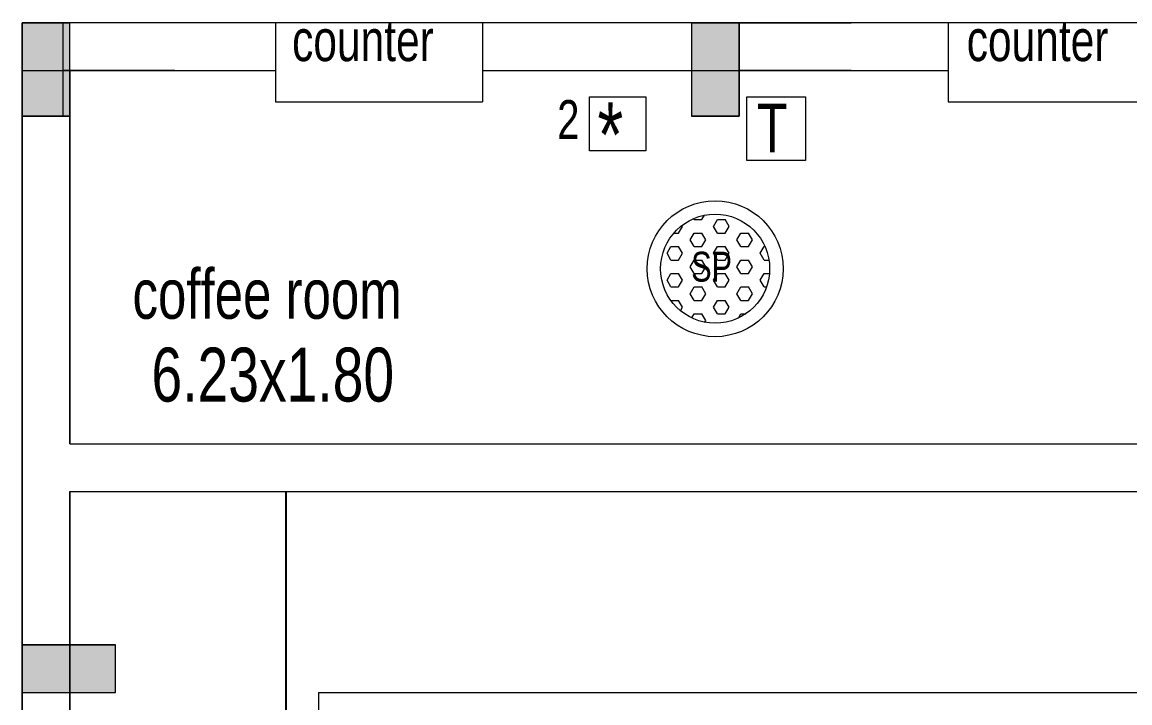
# Model space of a CAD drawing. Header units: metres. Extents: x 191982 to 427160, y -8904 to 80370.
# Drawn here: x 327170 to 332515, y 54762 to 58045 of the extents above; entities that cross this region are included whole.
import ezdxf

# ---------------------------------------------------------------- set-up
doc = ezdxf.new("R2010")
doc.units = ezdxf.units.M
doc.header["$LTSCALE"] = 700
doc.header["$MEASUREMENT"] = 0
doc.header["$PDMODE"] = 32
doc.layers.get('0').update_dxf_attribs({"lineweight": 9})
doc.layers.get('Defpoints').update_dxf_attribs({"lineweight": 9})
for name, color, linetype, lineweight in [('elevations', 22, 'Continuous', 9), ('MAIN GATE', 7, 'Continuous', 9), ('NEW PLANS', 7, 'Continuous', 9)]:
    doc.layers.add(name, color=color, linetype=linetype, lineweight=lineweight)
doc.styles.get("Standard").update_dxf_attribs({"font": 'swisscl.ttf'})
doc.dimstyles.get("Standard").update_dxf_attribs({"dimtxt": 0.23, "dimasz": 0.23, "dimexe": 0.05, "dimexo": 0.05, "dimgap": 0.06, "dimtad": 0, "dimzin": 0, "dimdsep": 46, "dimtxsty": 'Standard', "dimcen": 0, "dimse1": 1, "dimse2": 1, "dimadec": 0, "dimazin": 0, "dimtfac": 1, "dimtofl": 0, "dimtmove": 2, "dimatfit": 0, "dimfxl": 0.18, "dimtolj": 1, "dimtzin": 0, "dimarcsym": 0})

# ---------------------------------------------------------------- blocks, each defined once
blk = doc.blocks.new('*D39')
at = {"layer": 'Defpoints', "color": 0, "transparency": 16777216}
for p in [(328441.6804938497, 55781.69229437821), (331803.0762158217, 55781.69229437821), (331803.0762158217, 51811.69229437822)]:
    blk.add_point(p, dxfattribs=at)
at = {"layer": 'NEW PLANS', "color": 0, "lineweight": -2, "transparency": 16777216}
for p, q in [((328441.6804938497, 55781.46229437821), (328441.6804938497, 53797.20558730089)), ((328441.6804938497, 51811.92229437822), (328441.6804938497, 53796.17900145554))]:
    blk.add_line(p, q, dxfattribs=at)
at = {"layer": 'NEW PLANS', "color": 0, "transparency": 16777216}
for points in [[(328441.6421605164, 55781.46229437821), (328441.7188271831, 55781.46229437821), (328441.6804938497, 55781.69229437821)], [(328441.6421605164, 51811.92229437822), (328441.7188271831, 51811.92229437822), (328441.6804938497, 51811.69229437822)]]:
    blk.add_solid(points, dxfattribs=at)
at = {"layer": 'NEW PLANS', "color": 0, "transparency": 16777216, "insert": (328441.6804938497, 53796.69229437826), "char_height": 0.23, "attachment_point": 5, "rotation": 90}
blk.add_mtext('\\A1;3970.00', dxfattribs=at)
blk = doc.blocks.new('DAS')
at = {"layer": 'MAIN GATE'}
h = blk.add_hatch(dxfattribs=at)
h.set_pattern_fill('HEX', color=1, scale=0.3, style=0)
h.set_pattern_definition([(0, (0, 0), (0, 0.0649519053), [0.0375, -0.075]), (120, (0, 0), (-0.0562500000140011, -0.03247595265), [0.0375, -0.075]), (59.99999999999999, (0.0375, 0), (-0.0562500000140011, 0.03247595265), [0.0375, -0.075])])
h.paths.add_polyline_path([(-3163.778976376425, -2.19993948112133, 1), (-3163.253046591565, -2.19993948112133, 1)])
at = {"layer": 'MAIN GATE', "color": 5}
for radius in [0.3278908209049629, 0.2629648924297843]:
    blk.add_circle((-3163.516011483995, -2.19993948112133), radius, dxfattribs=at)
at = {"layer": 'NEW PLANS', "color": 7}
blk.add_text('SP', height=0.144, dxfattribs=at).set_placement((-3163.631402160362, -2.262059438114632))

msp = doc.modelspace()

# ---------------------------------------------------------------- hatches: boundary and pattern name
at = {"layer": 'NEW PLANS'}
for points in [[(327169.9035538616, 57811.69229437821), (327399.9035538616, 57811.69229437821), (327399.9035538616, 58041.69229437821), (327169.9035538616, 58041.69229437821)], [(330399.9035538616, 57811.69229437821), (330629.9035539212, 57811.69229437821), (330629.9035539212, 58041.69229437821), (330399.9035538616, 58041.69229437821)], [(327169.9035538616, 57811.69229437821), (327169.9035538616, 57591.69229437821), (327399.9035538616, 57591.69229437821), (327399.9035538616, 57811.69229437821)], [(330399.9035538616, 57811.69229437821), (330399.9035538616, 57591.69229437821), (330629.9035539212, 57591.69229437821), (330629.9035539212, 57811.69229437821)], [(327169.9035538616, 55041.69229437821), (327169.9035538616, 54811.69229437822), (327389.9035538616, 54811.69229437822), (327389.9035538616, 55041.69229437821)], [(327389.9035538616, 55041.69229437821), (327389.9035538616, 54811.69229437822), (327619.9035538616, 54811.69229437822), (327619.9035538616, 55041.69229437821)]]:
    msp.add_hatch(color=256, dxfattribs=at).paths.add_polyline_path(points)

# ---------------------------------------------------------------- linework, layer by layer
for points in [[(329907.1105777802, 57685.62121592429), (330179.9177190246, 57685.62121592429), (330179.9177190246, 57423.87855157223), (329907.1105777802, 57423.87855157223)], [(330666.9856801214, 57685.62121592429), (330949.5248009744, 57685.62121592429), (330949.5248009744, 57378.61261840016), (330666.9856801214, 57378.61261840016)]]:
    msp.add_lwpolyline(points, close=True)
at = {"layer": 'elevations'}
for q in [(333629.9035539212, 54811.69229437822), (328599.9035538616, 51811.69229437822)]:
    msp.add_line((328599.9035538616, 54811.69229437822), q, dxfattribs=at)
at = {"layer": 'NEW PLANS'}
for p, q in [((327169.9035538616, 51581.69229437844), (327169.9035538616, 58041.69229437821)), ((327169.9035538616, 58041.69229437821), (327399.9035538616, 58041.69229437821)), ((327169.9035538616, 58041.69229437821), (327399.9035538616, 58041.69229437821)), ((327169.9035538616, 58041.69229437821), (327169.9035538616, 50831.69229437822)), ((327399.9035538616, 58041.69229437844), (327366.592044312, 58041.69229437821)), ((327366.592044312, 58041.69229437821), (327366.592044312, 57591.69229437821)), ((327399.9035538616, 58041.69229437821), (327366.592044312, 58041.69229437821)), ((327366.592044312, 58041.69229437821), (327366.592044312, 57591.69229437821)), ((330399.9035538616, 58041.69229437821), (327383.2477991166, 58041.69229437844)), ((327399.9035538616, 56011.69229437822), (327399.9035538616, 58041.69229437821)), ((328391.5756764593, 58041.69229437821), (328391.5756764593, 57661.69229437844)), ((329391.5756764593, 58041.69229437821), (329391.5756764593, 57661.69229437821)), ((330399.9035538616, 58041.69229437821), (331169.9035538616, 58041.69229437821)), ((330399.9035538616, 58041.69229437821), (330399.9035538616, 57591.69229437821)), ((330399.9035538616, 58041.69229437821), (331169.9035538616, 58041.69229437821)), ((330399.9035538616, 58041.69229437821), (330399.9035538616, 57591.69229437821)), ((333629.9035539212, 58041.69229437821), (330399.9035538616, 58041.69229437798)), ((331169.9035538616, 58041.69229437821), (330629.9035539212, 58041.69229437821)), ((330629.9035539212, 58041.69229437821), (330629.9035539212, 57591.69229437821)), ((331169.9035538616, 58041.69229437821), (330629.9035539212, 58041.69229437821)), ((330629.9035539212, 58041.69229437821), (330629.9035539212, 57591.69229437821)), ((331638.2314312639, 58041.69229437821), (331638.2314312639, 57661.69229437844)), ((327169.9035538616, 57591.69229437821), (327169.9035538616, 57821.69229437821)), ((327169.9035538616, 57811.69229437821), (327399.9035538616, 57811.69229437821)), ((327169.9035538616, 57811.69229437821), (327399.9035538616, 57811.69229437821)), ((327906.5920443716, 57811.69229437821), (327366.592044312, 57811.69229437821)), ((327906.5920443716, 57811.69229437821), (327366.592044312, 57811.69229437821)), ((327399.9035538616, 57591.69229437821), (327399.9035538616, 57821.69229437821)), ((327399.9035538616, 57811.69229437821), (328391.5756764593, 57811.69229437821)), ((327399.9035538616, 57811.69229437821), (327399.9035538616, 56011.69229437822)), ((327449.9035538616, 57811.69229437821), (327399.9035538616, 57811.69229437821)), ((329391.5756764593, 57811.69229437821), (331638.2314312639, 57811.69229437821)), ((329794.9035538616, 57811.69229437821), (331169.9035538616, 57811.69229437821)), ((329794.9035538616, 57811.69229437821), (331169.9035538616, 57811.69229437821)), ((331169.9035538616, 57811.69229437821), (330629.9035539212, 57811.69229437821)), ((331169.9035538616, 57811.69229437821), (330629.9035539212, 57811.69229437821)), ((327169.9035538616, 57691.69229437844), (327169.9035538616, 57591.69229437821)), ((327169.9035538616, 57691.69229437844), (327169.9035538616, 57591.69229437821)), ((327399.9035538616, 57691.69229437844), (327399.9035538616, 57591.69229437821)), ((327399.9035538616, 57691.69229437844), (327399.9035538616, 57591.69229437821)), ((328391.5756764593, 57661.69229437844), (329391.5756764593, 57661.69229437821)), ((331638.2314312639, 57661.69229437844), (332638.2314312639, 57661.69229437821)), ((327399.9035538616, 57591.69229437821), (327169.9035538616, 57591.69229437821)), ((330629.9035539212, 57591.69229437821), (330399.9035538616, 57591.69229437821)), ((327399.9035538616, 56011.69229437822), (333859.9035538616, 56011.69229437822)), ((327399.9035538616, 51581.69229437844), (327399.9035538616, 55781.69229437821)), ((327399.9035538616, 55781.69229437821), (333629.9035539212, 55781.69229437821)), ((327399.9035538616, 55781.69229437821), (327399.9035538616, 50831.69229437822)), ((327169.9035538616, 55041.69229437821), (327619.9035538616, 55041.69229437821)), ((327169.9035538616, 54811.69229437822), (327169.9035538616, 55041.69229437821)), ((327169.9035538616, 54811.69229437822), (327619.9035538616, 54811.69229437822))]:
    msp.add_line(p, q, dxfattribs=at)
for points in [[(327399.9035538616, 58041.69229437821), (327169.9035538616, 58041.69229437821), (327169.9035538616, 57591.69229437821), (327399.9035538616, 57591.69229437821)], [(330629.9035539212, 58041.69229437821), (330399.9035538616, 58041.69229437821), (330399.9035538616, 57591.69229437821), (330629.9035539212, 57591.69229437821)], [(327619.9035538616, 54811.69229437822), (327619.9035538616, 55041.69229437821), (327169.9035538616, 55041.69229437821), (327169.9035538616, 54811.69229437822)]]:
    msp.add_lwpolyline(points, close=True, dxfattribs=at)

# ---------------------------------------------------------------- block references
at = {"layer": 'MAIN GATE', "xscale": 1000, "yscale": 1000, "zscale": 1000}
msp.add_blockref('DAS', (3494029.629010458, 59055.81471788805), dxfattribs=at)

# ---------------------------------------------------------------- texts
at = {"attachment_point": 1}
for s, insert, char_height, width in [('2', (329751.6939035835, 57669.28901625019), 187.5, 102.9945512345421), ('*', (329945.7809738698, 57658.40088313412), 312.5, 171.6575853909035), ('T', (330715.6599867525, 57651.77115436099), 234.375, 128.7431890431776)]:
    msp.add_mtext(s, dxfattribs=dict(at, insert=insert, char_height=char_height, width=width))
at = {"layer": 'NEW PLANS'}
for s, height, p in [('counter', 200, (328472.3224480333, 57857.36360677764)), ('counter', 200, (331727.4833712759, 57857.36360677764)), ('coffee room', 240, (327702.3063177647, 56614.53294024165)), ('6.23x1.80', 260, (327793.8194403233, 56215.1454442047))]:
    msp.add_text(s, height=height, dxfattribs=at).set_placement(p)

# ---------------------------------------------------------------- dimensions: what is measured, and where the dimension line sits
dim = msp.add_linear_dim(base=(328441.6804938497, 55781.69229437821), p1=(331803.0762158217, 51811.69229437822), p2=(331803.0762158217, 55781.69229437821), angle=90, dimstyle='Standard', dxfattribs=at)
dim.commit()
dim.dimension.update_dxf_attribs({"geometry": '*D39', "text_midpoint": (328441.6804938497, 53796.69229437826)})

doc.saveas('drawing.dxf')
